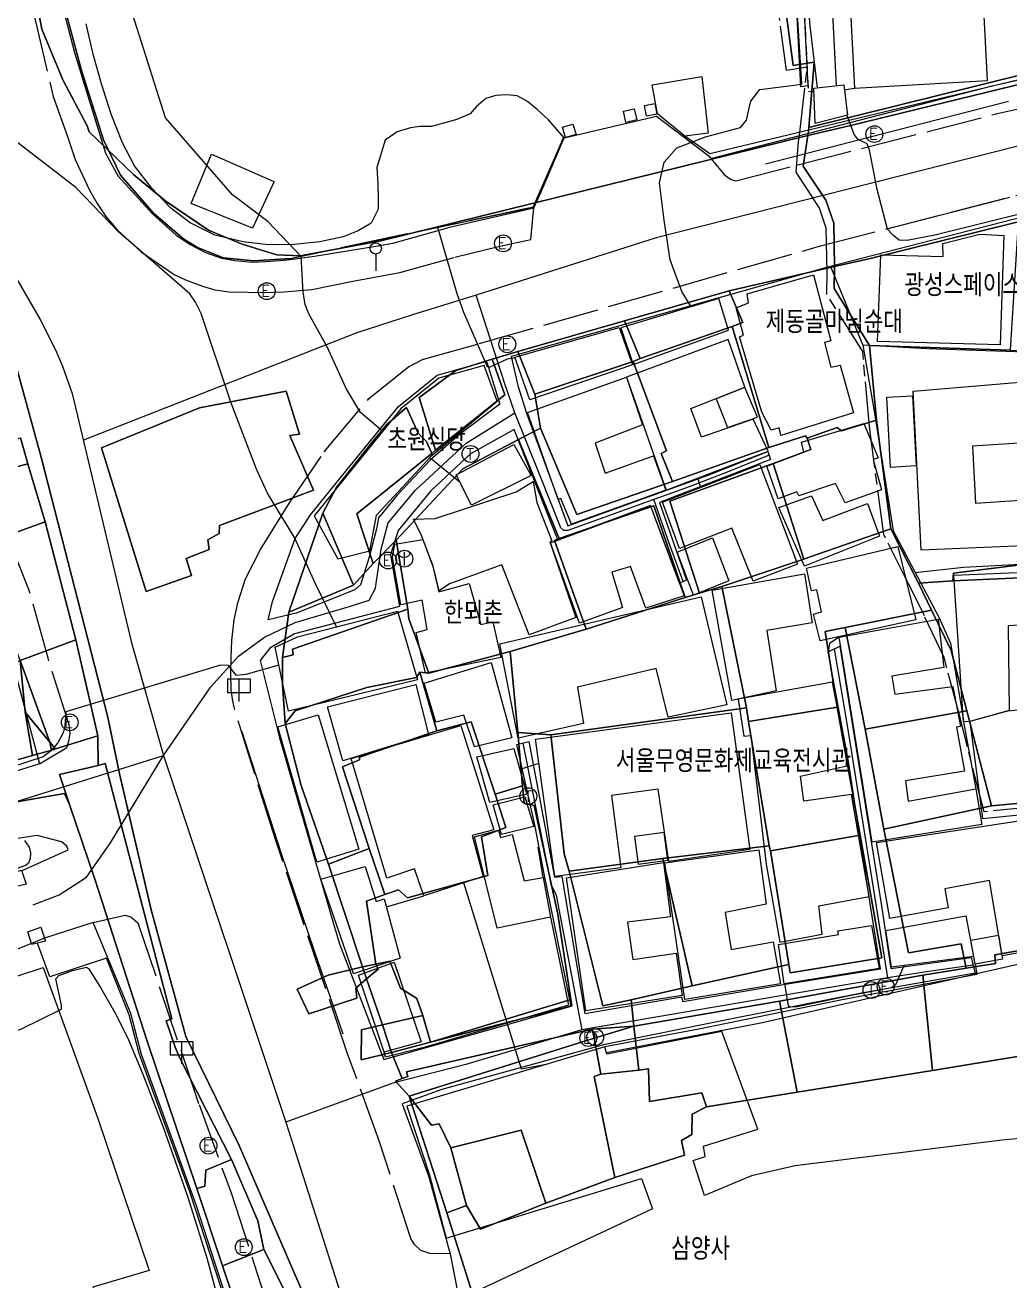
# Model space of a CAD drawing. Header units: feet. Extents: x 197796 to 199821, y 552499 to 555392.
# Drawn here: x 198685.5 to 198773.3, y 553202.7 to 553314.7 of the extents above; entities that cross this region are included whole.
import ezdxf

# ---------------------------------------------------------------- set-up
doc = ezdxf.new("R2010")
doc.units = ezdxf.units.FT
doc.header["$MEASUREMENT"] = 0
for name, pattern in [('ANYANG1', [11.5, 6, -1, 1, -1.5, 1, -1]), ('ANYANG11', [1.5, 1, -0.5]), ('ANYANG2', [6, 5, -1]), ('JEON', [12, 4, -0.5, 1, -0.5, 4, -0.5, 1, -0.5])]:
    doc.linetypes.add(name, pattern=pattern)
for name, color, linetype in [('AA200', 7, 'CONTINUOUS'), ('AAA001', 7, 'CONTINUOUS'), ('AAA008', 7, 'CONTINUOUS'), ('AAB402', 7, 'CONTINUOUS'), ('AAB420', 7, 'CONTINUOUS'), ('AAC001', 7, 'CONTINUOUS'), ('AAC006', 7, 'ANYANG1'), ('AD002', 7, 'CONTINUOUS'), ('AD0022', 1, 'CONTINUOUS'), ('ADA085', 1, 'CONTINUOUS'), ('AE001', 1, 'ANYANG2'), ('AE002', 1, 'ANYANG11'), ('AE150', 7, 'CONTINUOUS'), ('AE222', 7, 'CONTINUOUS'), ('AEC002', 7, 'CONTINUOUS'), ('AEC003', 7, 'CONTINUOUS'), ('AZ0202', 7, 'CONTINUOUS'), ('AZ0203', 7, 'CONTINUOUS'), ('AZ080', 1, 'CONTINUOUS'), ('AZ0801', 7, 'CONTINUOUS'), ('CAA001', 7, 'CONTINUOUS'), ('CAA002', 30, 'CONTINUOUS'), ('DD001', 3, 'CONTINUOUS'), ('EA0018', 7, 'JEON'), ('wipco_지적', 20, 'CONTINUOUS'), ('ZC002', 7, 'CONTINUOUS')]:
    doc.layers.add(name, color=color, linetype=linetype)
doc.styles.add('GHS', font='ROMANS', dxfattribs={"bigfont": 'NGSW.shx'})
doc.styles.add('NGSW', font='ROMANS.shx', dxfattribs={"bigfont": 'NGSW.shx'})

# ---------------------------------------------------------------- blocks, each defined once
blk = doc.blocks.new('AZ0202')
at = {"layer": 'AZ0202'}
blk.add_circle((0, 0), 0.75, dxfattribs=at)
at = {"layer": 'AZ0202', "style": 'GHS'}
blk.add_text('E', height=1, dxfattribs=at).set_placement((-0.5, -0.48))
blk = doc.blocks.new('AAB402')
at = {"layer": 'AAB420'}
for points in [[(-0.57, 0.43), (-0.51, 0.34), (-0.42, 0.25), (-0.31, 0.18), (-0.19, 0.13), (-0.06, 0.11), (0.07, 0.12), (0.19, 0.15), (0.31, 0.21), (0.41, 0.29), (0.49, 0.39), (0.53, 0.48)], [(-0.01, 0.62), (-0.02, -0.6)]]:
    blk.add_lwpolyline(points, dxfattribs=at)
blk.add_circle((0, 0), 0.75, dxfattribs=at)
blk = doc.blocks.new('AZ0203')
at = {"layer": 'AZ0203'}
blk.add_circle((0, 0), 0.75, dxfattribs=at)
at = {"layer": 'AZ0203', "style": 'GHS'}
blk.add_text('T', height=1, dxfattribs=at).set_placement((-0.36, -0.52))
blk = doc.blocks.new('AEC002')
at = {"layer": 'AEC002'}
for points in [[(-1, 2), (1, 2)], [(-1, 2), (-1, 0.8)], [(0, 2), (0, 0)], [(1, 2), (1, 0.8)], [(-1, 0.8), (1, 0.8)]]:
    blk.add_lwpolyline(points, dxfattribs=at)
blk = doc.blocks.new('AEC003')
at = {"layer": 'AEC003'}
blk.add_lwpolyline([(0, 1.5), (0, 0)], dxfattribs=at)
blk.add_circle((0, 2), 0.5, dxfattribs=at)

msp = doc.modelspace()

# ---------------------------------------------------------------- linework, layer by layer
at = {"layer": 'AA200', "color": 255}
for points in [[(198739.03, 553306.05), (198738.83, 553307.04), (198739.78, 553307.26), (198740.01, 553306.27)], [(198740.89, 553306.61), (198740.72, 553307.56), (198741.64, 553307.74), (198741.81, 553306.78)], [(198733.65, 553304.71), (198733.38, 553305.63), (198734.32, 553305.89), (198734.61, 553304.97)], [(198684.37, 553237.8), (198683.95, 553238.99), (198685.14, 553239.34), (198685.54, 553238.11)], [(198686.05, 553232.71), (198685.69, 553233.86), (198686.86, 553234.26), (198687.28, 553233.02)]]:
    msp.add_lwpolyline(points, close=True, dxfattribs=at)
at = {"layer": 'AAA001', "color": 255}
for points in [[(198742.63, 553273.25), (198751.74, 553276.73), (198750.39, 553279.59), (198745.79, 553277.99), (198744.84, 553280.53), (198749.66, 553282.43), (198748.18, 553286.68), (198739.1, 553283.32)], [(198765.38, 553267.89), (198764.68, 553282.07), (198777.72, 553283.18), (198779.29, 553283.51), (198779.12, 553281.73), (198779.33, 553279.04), (198779.72, 553277.52), (198778.24, 553277.7), (198769.95, 553277.17), (198770.22, 553272.09), (198774.69, 553272.39), (198774.51, 553276.79), (198778.82, 553276.95), (198779.42, 553268.48)], [(198734.19, 553270.21), (198733.25, 553272.5), (198733.02, 553272.43), (198730.28, 553280.17), (198739.09, 553283.32), (198740.53, 553279.08), (198736.32, 553277.44), (198737.19, 553274.77), (198741.5, 553276.3), (198742.61, 553273.24)], [(198747.09, 553281.4), (198748.12, 553278.85), (198750.79, 553279.76), (198749.66, 553282.42)], [(198762.65, 553275.28), (198762.32, 553281.53), (198764.6, 553281.67), (198764.94, 553275.42)], [(198751.63, 553275.39), (198754.92, 553276.63), (198754.71, 553277.52), (198760.26, 553279.21), (198761.54, 553276.12), (198761.1, 553275.98), (198761.86, 553273.28), (198758.6, 553272.12), (198757.74, 553273.85), (198754.46, 553272.75), (198754.3, 553273.09), (198752.62, 553272.49)], [(198723.92, 553274.62), (198729.06, 553277.32), (198730.6, 553274.57), (198725.27, 553271.91)], [(198750.4, 553265.13), (198748.49, 553269.86), (198743.84, 553268.05), (198742.32, 553272.17), (198750.98, 553275.54), (198754.36, 553266.64)], [(198730.42, 553260.34), (198727.97, 553266.58), (198723.31, 553264.89), (198722.38, 553264.26), (198721.87, 553266.47), (198720.82, 553269.2), (198720.09, 553270.65), (198722.02, 553270.71), (198729.25, 553273.09), (198730.78, 553274.01), (198731.11, 553272.15), (198732.44, 553268.73), (198732.25, 553268.65), (198734.57, 553261.9)], [(198752.69, 553271.7), (198755.6, 553272.74), (198756.61, 553270.54), (198760.6, 553272.05), (198761.66, 553269.15), (198754.99, 553266.48)], [(198740.82, 553262.71), (198739.46, 553266.45), (198737.78, 553265.94), (198738.74, 553262.79), (198734.91, 553261.38), (198732.33, 553268.56), (198741.23, 553271.86), (198744.23, 553263.83)], [(198745.07, 553263.87), (198743.61, 553267.73), (198746.77, 553269.01), (198748.23, 553265.15)], [(198755.17, 553266.28), (198763.29, 553268.22), (198764.91, 553261.69), (198756.38, 553259.82), (198755.79, 553262.2), (198756.49, 553262.4), (198756.09, 553264.35), (198755.61, 553264.26)], [(198748.49, 553254.48), (198746.74, 553264.34), (198754.99, 553265.8), (198755.65, 553261.43), (198751.62, 553260.73), (198752.45, 553255.35)], [(198769.73, 553252.62), (198769.16, 553252.6), (198768.31, 553265.66), (198778.89, 553266.12), (198779.19, 553261.54), (198773.14, 553261.14), (198773.23, 553253.6)], [(198742.83, 553253.01), (198741.74, 553257.35), (198734.73, 553255.69), (198735.27, 553252.43), (198729.44, 553251.14), (198727.8, 553259.55), (198745.77, 553263.72), (198748.06, 553254.11)], [(198761.01, 553241.85), (198758.06, 553260.13), (198766.89, 553261.73), (198767.42, 553257.42), (198762.78, 553256.65), (198763.05, 553255.06), (198768.2, 553255.74), (198768.88, 553252.17), (198768.54, 553252.11), (198769.25, 553248.18), (198763.99, 553247.33), (198764.22, 553245.5), (198770.25, 553246.61), (198770.79, 553243.42)], [(198725.54, 553250.36), (198724.6, 553253.18), (198722.1, 553252.56), (198721.04, 553256.02), (198727.04, 553257.87), (198728.87, 553251.15)], [(198720.32, 553255.91), (198721.44, 553251.47), (198713.8, 553249.12), (198712.44, 553253.92)], [(198756.55, 553233.64), (198756.25, 553236.17), (198760.74, 553237), (198759.16, 553246.11), (198754.91, 553245.52), (198754.61, 553247.75), (198758.9, 553248.68), (198757.47, 553256.12), (198749.06, 553254.6), (198749.57, 553251.32), (198750.19, 553251.36), (198751.55, 553239.89), (198752.79, 553232.94)], [(198725.75, 553249.47), (198729.05, 553250.22), (198730.22, 553246.13), (198726.92, 553245.38)], [(198727.95, 553242.53), (198727.22, 553245.18), (198730.04, 553245.89), (198730.84, 553243.25)], [(198762.6, 553235.05), (198761.39, 553241.82), (198778.19, 553244.37), (198778.32, 553237.95), (198778.77, 553237.94), (198778.88, 553234.24), (198779.16, 553234.24), (198779.18, 553232.91), (198772.61, 553231.72), (198771.48, 553238.43), (198767.5, 553237.68), (198767.78, 553235.98)], [(198727.55, 553234.19), (198725.55, 553242.34), (198727.69, 553242.91), (198727.85, 553242.27), (198728.89, 553242.54), (198729.98, 553238.41), (198731.68, 553238.7), (198732.33, 553235.15)], [(198742.53, 553240.02), (198750.9, 553241.18), (198751.55, 553236.31), (198747.91, 553235.57), (198748.44, 553232.28), (198752.19, 553232.95), (198752.85, 553229.23), (198744.3, 553227.81)], [(198735.46, 553226.81), (198733.76, 553238.67), (198742.39, 553240.05), (198743.03, 553235.2), (198739.19, 553234.72), (198739.68, 553231.39), (198743.54, 553231.95), (198744.06, 553228.18)], [(198711.84, 553238.56), (198715.8, 553239.68), (198716.76, 553236.55), (198717.49, 553236.79), (198718.9, 553231.51), (198714.74, 553230.1)], [(198753.16, 553229.22), (198752.66, 553232.71), (198758, 553233.62), (198757.95, 553233.94), (198760.94, 553234.43), (198761.64, 553230.58)], [(198762.74, 553230.69), (198762.22, 553233.96), (198769.37, 553235.29), (198770.04, 553231.64)], [(198770.2, 553230.96), (198769.82, 553233.11), (198772.27, 553233.57), (198772.65, 553231.42)], [(198717.49, 553223.12), (198715.21, 553230), (198718.39, 553231.14), (198720.78, 553224.05)]]:
    msp.add_lwpolyline(points, close=True, dxfattribs=at)
at = {"layer": 'AAA008', "color": 255}
for points in [[(198768.6, 553361.96), (198756.73, 553361.22), (198759.45, 553309.11), (198771.3, 553309.8)], [(198741.4, 553309.41), (198745.81, 553310.16), (198746.4, 553305.08), (198744.29, 553304.83), (198741.88, 553306.83)], [(198755.94, 553305.96), (198755.81, 553309.12), (198758.48, 553309.4), (198758.82, 553306.69)], [(198761.5, 553286.5), (198761.79, 553294.24), (198767.35, 553294.1), (198767.32, 553295.25), (198770.63, 553296.09), (198772.75, 553295.96), (198772.43, 553286.22)], [(198759.34, 553280.15), (198752.88, 553278.13), (198752.71, 553278.8), (198752.01, 553278.59), (198751.16, 553280.21), (198749.19, 553286.94), (198749.53, 553287.07), (198748.87, 553289.51), (198749.98, 553289.95), (198749.85, 553290.75), (198755.77, 553292.46), (198757.33, 553286.58), (198756.75, 553286.43), (198757.32, 553284.22), (198758.17, 553284.39)], [(198739.69, 553284.46), (198748.2, 553287.52), (198747.34, 553290.34), (198738.61, 553287.74)], [(198730.49, 553281.3), (198729.15, 553285.11), (198738.46, 553287.76), (198739.63, 553284.44)], [(198713.35, 553267.11), (198716.2, 553267.83), (198716.79, 553271.01), (198721.77, 553276.36), (198727.57, 553281.18), (198726.39, 553284.37), (198722.35, 553283.24), (198718.97, 553280.5), (198714.04, 553274.42), (198711.24, 553270.96)], [(198721.18, 553256.94), (198720.34, 553260.54), (198721.33, 553260.81), (198720.86, 553263.44), (198718.96, 553263.01), (198718.22, 553267.27), (198718.43, 553268.43), (198720.94, 553268.84), (198721.84, 553266.43), (198722.37, 553264.17), (198725.08, 553264.91), (198726.11, 553261.28), (198727.17, 553261.51), (198727.9, 553258.33)], [(198708.95, 553253.54), (198707.77, 553259.26), (198709.74, 553260.17), (198718.66, 553262.45), (198720.46, 553256.33)], [(198770.87, 553243.97), (198775.31, 553244.4), (198775.13, 553249.09), (198778.35, 553249.16), (198779.93, 553249.15), (198779.38, 553251.1), (198778.74, 553257.76), (198775.45, 553257.58), (198775.61, 553253.77), (198773.09, 553253.55), (198769.73, 553252.61)], [(198732.72, 553238.8), (198730.97, 553251.04), (198748.45, 553253.38), (198750.09, 553241.19), (198742.89, 553240.12), (198741.94, 553246.59), (198737.76, 553246.01), (198738.59, 553239.57)], [(198711.47, 553240.08), (198708.01, 553252.15), (198711.59, 553253.22), (198715.22, 553241.22)], [(198717.71, 553238.65), (198714.55, 553249.32), (198717.75, 553250.29), (198724.32, 553252.26), (198727.27, 553242.96), (198725.33, 553242.46), (198726.32, 553238.78), (198721.02, 553237.08), (198720.19, 553239.46)], [(198739.81, 553242.36), (198740.15, 553239.9), (198742.8, 553240.26), (198742.46, 553242.72)]]:
    msp.add_lwpolyline(points, close=True, dxfattribs=at)
msp.add_lwpolyline([(198776.14, 553201.53), (198776.35, 553209.18), (198778.34, 553209.47), (198777.56, 553215.76), (198772.6, 553215.28), (198754.15, 553212.98), (198750.24, 553212.09), (198746.07, 553210.34), (198745.04, 553213.47), (198746.11, 553213.81), (198745.98, 553214.75), (198750.81, 553216.25), (198747.59, 553224.95), (198737.35, 553222.94), (198737.18, 553223.59), (198719.52, 553218.29), (198721.52, 553212.16), (198723.02, 553206.53), (198740.44, 553211.86), (198741.43, 553209.16), (198724.19, 553201.08)], dxfattribs=at)
at = {"layer": 'AAC001', "color": 255}
for points in [[(198763.66, 553383.24), (198762.28, 553367.66), (198771.48, 553366.8), (198771.34, 553363.92), (198773.1, 553355.83), (198775.8, 553352.97), (198776.47, 553335.06), (198775.41, 553335.06), (198773.99, 553309.81), (198746.52, 553303.26), (198744.29, 553304.83)], [(198757.29, 553293.2), (198760.19, 553286.19), (198761.26, 553279.93), (198762.88, 553269.61), (198766.95, 553261.93), (198767.99, 553259.59), (198769.15, 553252.73)], [(198786.01, 553285.06), (198780.66, 553285.35), (198772.94, 553285.62), (198765.9, 553285.85), (198760.19, 553286.19)], [(198764.84, 553265.92), (198769.15, 553266.38), (198778.83, 553266.89), (198778.89, 553266.12)], [(198758.06, 553260.13), (198757.22, 553259.57), (198757.1, 553258.84)], [(198769.17, 553252.6), (198770.25, 553246.61)], [(198731.2, 553241.4), (198731.64, 553238.7)], [(198717.68, 553236.08), (198721.02, 553237.08)], [(198732.33, 553235.15), (198733.93, 553227.31), (198721.01, 553223.55), (198717.59, 553222.68), (198717.49, 553223.12)], [(198770.2, 553230.96), (198770.35, 553230.04), (198758.2, 553227.77), (198745.56, 553225.17), (198737.18, 553223.59)]]:
    msp.add_lwpolyline(points, dxfattribs=at)
at = {"layer": 'AAC006', "color": 255}
msp.add_lwpolyline([(198733.5, 553304.73), (198730.78, 553298.49), (198709.14, 553293.9), (198705.85, 553293.69), (198703.14, 553293.96), (198700.83, 553294.9), (198699.62, 553295.64), (198696.92, 553297.97), (198693.97, 553301.36), (198692.45, 553304.51), (198690.48, 553310.69), (198688.8, 553317.02), (198687.22, 553327.84), (198686.66, 553334.98), (198686.67, 553344.63), (198686.72, 553357.32), (198687.64, 553374.27), (198686.92, 553374.54)], dxfattribs=at)
msp.add_lwpolyline([(198707.67, 553300.77), (198705.74, 553296.61), (198700.27, 553298.81), (198702.09, 553303.23)], close=True, dxfattribs=at)
at = {"layer": 'AD002', "color": 255}
for points in [[(198677.29, 553383.25), (198677.24, 553381.62), (198676.37, 553354.47), (198676.3, 553343.34), (198676.3, 553325.73), (198676.34, 553312.05), (198678.22, 553300.41), (198684.72, 553292.06), (198686.79, 553288.47), (198688.18, 553285.76), (198688.78, 553284.31), (198689.66, 553281.88), (198694.93, 553259.74), (198697.79, 553249.57), (198708.72, 553216.87), (198718.63, 553185.76)], [(199052.92, 553303.51), (199029.06, 553305.56), (199006.41, 553307.5), (198970.29, 553311.41), (198961.37, 553311.77), (198940.3, 553311.08), (198928.98, 553310.83), (198922.4, 553310.35), (198894.14, 553310.05), (198862.12, 553309.37), (198828.79, 553308.87), (198805.85, 553308.94), (198801.12, 553308.59), (198795.9, 553308.15), (198787.09, 553306.62), (198773.88, 553303.91), (198741.74, 553295.75), (198725.68, 553290.65), (198720.01, 553288.88), (198715.06, 553287.28), (198690.66, 553277.7)], [(198751.82, 553276.38), (198748.07, 553274.85), (198744.69, 553273.55), (198741.55, 553272.41), (198737.17, 553270.83), (198733.87, 553269.64), (198733.52, 553269.64), (198733.23, 553269.88), (198731.33, 553274.68), (198729.15, 553280.16), (198728.26, 553282.72), (198725.68, 553290.65)], [(198697.79, 553249.57), (198702.01, 553255.71), (198704.48, 553258.45), (198706.82, 553260.13), (198709.55, 553261.44), (198714.49, 553262.9), (198716.16, 553263.45), (198716.72, 553264.5), (198717.21, 553267.98), (198717.83, 553270.34), (198720.27, 553273.26), (198724.79, 553277.44), (198729.15, 553280.16)], [(198744.17, 553265.09), (198742.93, 553268.44), (198741.55, 553272.41)], [(198757.62, 553259.09), (198758.78, 553252.25), (198760.15, 553243.72), (198761.45, 553235.54), (198762.38, 553229.74)], [(198729.86, 553250.68), (198732.34, 553238.1), (198732.83, 553237.12), (198735.13, 553225.1)], [(198675.01, 553243.7), (198682.77, 553244.89), (198697.79, 553249.57)], [(198686.18, 553236.26), (198688.51, 553237.15), (198690.93, 553238.72), (198693.07, 553241.79), (198697.79, 553249.57)], [(198770.02, 553230.87), (198766.28, 553230.34), (198762.38, 553229.74), (198753.72, 553228.28), (198735.13, 553225.1), (198724.76, 553222.01), (198718.26, 553220.37), (198708.72, 553216.87)]]:
    msp.add_lwpolyline(points, dxfattribs=at)
at = {"layer": 'AD0022', "color": 255}
for points in [[(198688.57, 553317.21), (198689.85, 553312.28), (198692.64, 553303.3), (198693.77, 553301.25), (198696.81, 553297.91), (198698.92, 553295.98), (198700.17, 553295.16), (198701.56, 553294.44), (198702.98, 553293.93), (198704.16, 553293.74), (198705.74, 553293.58), (198706.89, 553293.66), (198708.2, 553293.74), (198709.1, 553293.82), (198711.27, 553294.11), (198716.93, 553295.04), (198718.27, 553295.29), (198723.05, 553296.62), (198723.31, 553296.7), (198730.84, 553298.43), (198731.5, 553299.86), (198733.55, 553304.68), (198741.79, 553306.62), (198746.46, 553303.04), (198746.63, 553302.84), (198753.64, 553304.65), (198771.73, 553309.31), (198784.28, 553312.16)], [(198774.75, 553297.7), (198756.93, 553293.11), (198728.8, 553285.17), (198729.4, 553282.58), (198730.17, 553280.13), (198733.88, 553270.06), (198746.38, 553274.58), (198751.72, 553276.7), (198751.96, 553275.97), (198742.05, 553272.16), (198744.46, 553265.21), (198743.83, 553264.95), (198741.24, 553271.88), (198732.98, 553268.83), (198729.08, 553278.65), (198725.18, 553276.48), (198721.66, 553273.2), (198718.73, 553269.66), (198718.04, 553267.49), (198718.86, 553262.86), (198709.49, 553260.42), (198707.28, 553259.17), (198706.41, 553258.06), (198708.15, 553251.17), (198712.98, 553234.56), (198713.49, 553232.78), (198717.45, 553222.47), (198729.23, 553225.8), (198734.17, 553227.22), (198731.75, 553239.02), (198730.94, 553243.25), (198729.33, 553250.55), (198730.39, 553250.82), (198732.68, 553238.72), (198733.34, 553238.78), (198735.39, 553226.58), (198744, 553228.05), (198744.13, 553227.65), (198753.64, 553229.25), (198761.76, 553230.54), (198760.57, 553238.09), (198758.91, 553249.04), (198757.1, 553258.84), (198758.14, 553259.33), (198759.84, 553248.55), (198761.86, 553236.17), (198762.69, 553230.59), (198769.84, 553231.57), (198770.19, 553230.16), (198760.05, 553228.38), (198748.49, 553226.09), (198737.04, 553223.77), (198722.64, 553219.78), (198719.08, 553218.52), (198721.43, 553212.1), (198723.37, 553205.12), (198724.38, 553199.93)], [(198675.02, 553282.17), (198676.03, 553280.02), (198681.16, 553267.99), (198682.84, 553263.38), (198686.74, 553248.85), (198683.92, 553247.95), (198683.87, 553247.93), (198675.01, 553246.78)], [(198685.15, 553239.29), (198689.3, 553241.18), (198689.17, 553241.51), (198688.7, 553241.88), (198686.54, 553242.44), (198681.09, 553241.62), (198675.01, 553241.05)], [(198701.01, 553191.06), (198705.45, 553194.9), (198700.71, 553209.49), (198695.84, 553222.92), (198694.9, 553226.58), (198691.54, 553234.69), (198687.19, 553233.29)]]:
    msp.add_lwpolyline(points, dxfattribs=at)
msp.add_lwpolyline([(198710.92, 553271.04), (198713.8, 553274.61), (198718.76, 553280.71), (198722.21, 553283.51), (198726.42, 553284.69), (198726.65, 553284.68), (198727.81, 553280.93), (198724.21, 553278.22), (198721.59, 553275.93), (198718.63, 553272.8), (198716.98, 553270.79), (198716.8, 553269.81), (198716.15, 553267.27), (198715.36, 553264.82), (198714.86, 553264.36), (198709.64, 553262.27), (198707.13, 553261.67), (198707.53, 553263.33), (198709.56, 553268.94)], close=True, dxfattribs=at)
at = {"layer": 'ADA085', "color": 255}
for points in [[(198733.55, 553304.68), (198732.14, 553306.27), (198731.14, 553307.19), (198730.27, 553307.91), (198729.34, 553308.41), (198728.43, 553308.52), (198727.45, 553308.44), (198726.56, 553308.17), (198725.73, 553307.46), (198725.16, 553306.81), (198723.97, 553306.3), (198721.71, 553305.7), (198720.68, 553305.68), (198719.83, 553305.57), (198718.65, 553305.21), (198717.56, 553304.46), (198716.83, 553302.04), (198716.92, 553300.58), (198716.96, 553299.28), (198716.95, 553298.3), (198716.33, 553297.07), (198715.16, 553296.39), (198713.83, 553295.85), (198711.76, 553295.39), (198709.47, 553295.16), (198707.13, 553295.13), (198704.9, 553295.39), (198702.38, 553296), (198700.19, 553297.09), (198698.45, 553298.41), (198696.72, 553300.21), (198695.21, 553302.19), (198694.13, 553304.23), (198693.14, 553306.78), (198692.26, 553309.49), (198691.56, 553312.02), (198690.9, 553314.84)], [(198687.19, 553233.29), (198682.18, 553231.28), (198682.01, 553230.96), (198682.04, 553230.53), (198682.44, 553229.15), (198687.08, 553230.68), (198691.91, 553217.29), (198696.53, 553203.66), (198691.51, 553202.15), (198692.85, 553198.94), (198695.94, 553189.54), (198701.13, 553191.43)]]:
    msp.add_lwpolyline(points, dxfattribs=at)
at = {"layer": 'AE001', "color": 255}
for points in [[(198746.63, 553302.84), (198747.8, 553301.4), (198748.2, 553301.1), (198748.45, 553300.96), (198748.86, 553300.83), (198754.26, 553302.23), (198772.32, 553306.88), (198785.49, 553309.84), (198792.92, 553311.21), (198805.57, 553312.26), (198820.61, 553312.48), (198825.68, 553312.56), (198826.44, 553312.96), (198826.71, 553313.14), (198826.87, 553313.26), (198827.12, 553313.57), (198827.26, 553313.81), (198827.05, 553329.73), (198826.53, 553352.46), (198826.22, 553371.37), (198826.63, 553383.23)], [(198686.29, 553315.48), (198687.95, 553308.35), (198689.25, 553304.8), (198689.93, 553302.74), (198691.2, 553300), (198691.87, 553298.83), (198692.66, 553297.67), (198693.68, 553296.47), (198695.8, 553294.52), (198698.74, 553292.5), (198699.75, 553292.01), (198701.27, 553291.46), (198702.39, 553291.13), (198703.62, 553290.95), (198705.32, 553290.9), (198706.63, 553290.89), (198708.56, 553290.95), (198711.03, 553291.14), (198714.68, 553291.89), (198718.88, 553292.65), (198723.78, 553294.02), (198727.81, 553295), (198730.58, 553295.62), (198730.84, 553298.43)], [(198723.37, 553205.12), (198721.57, 553205.16), (198720.77, 553205.43), (198720.18, 553205.98), (198719.87, 553206.5), (198717.08, 553215.11), (198714.19, 553223.07), (198707.75, 553242.19), (198704.13, 553253.76), (198703.98, 553254.45), (198703.85, 553255.44), (198703.8, 553256.95), (198703.83, 553258.36), (198703.9, 553259.84), (198704.1, 553261.67), (198704.43, 553263.2), (198705.13, 553265.33), (198706.44, 553267.97), (198709.05, 553272.11), (198712.14, 553276.66), (198716.13, 553281.42), (198719.66, 553284.26), (198720.96, 553284.92), (198720.99, 553284.94), (198725.96, 553286.32), (198756.41, 553295.04), (198774.31, 553299.65)], [(198686.74, 553248.85), (198689.19, 553250.3), (198689.37, 553250.85), (198689.47, 553251.53), (198689.38, 553252.31), (198687.5, 553258.26), (198685.8, 553264.38), (198681.63, 553274.76), (198678.51, 553281.58), (198677.56, 553283.23), (198676.67, 553284.51), (198675.02, 553286.58)], [(198691.54, 553234.69), (198694.39, 553235.34), (198694.9, 553235.2), (198695.51, 553234.66), (198700.97, 553218.45), (198703.83, 553210.56), (198710.07, 553191.35), (198710.02, 553190.99), (198709.76, 553190.13), (198709.37, 553189.49), (198708.97, 553189.07), (198703.3, 553186.87)]]:
    msp.add_lwpolyline(points, dxfattribs=at)
at = {"layer": 'AE002', "color": 255}
msp.add_lwpolyline([(198755.16, 553361.16), (198752.66, 553361.03), (198755.32, 553308.82), (198755.82, 553308.84)], dxfattribs=at)
at = {"layer": 'AE150', "color": 255}
msp.add_lwpolyline([(198751.99, 553359.43), (198752.74, 553359.41), (198755.29, 553309.32), (198754.66, 553309.23)], close=True, dxfattribs=at)
at = {"layer": 'AE222', "color": 255}
for points in [[(198773.18, 553307.93), (198751.5, 553302.34)], [(198765.22, 553297.31), (198773.28, 553299.38)], [(198713.82, 553224.72), (198711.31, 553232.05), (198708.29, 553240.89), (198704.8, 553251.76)]]:
    msp.add_lwpolyline(points, dxfattribs=at)
at = {"layer": 'AZ080', "color": 255}
msp.add_lwpolyline([(198686.71, 553343.02), (198686.66, 553334.98), (198687.22, 553327.84), (198688.8, 553317.02), (198690.48, 553310.69), (198692.45, 553304.51), (198693.97, 553301.36), (198696.92, 553297.97), (198699.62, 553295.64), (198700.83, 553294.9), (198703.14, 553293.96), (198705.85, 553293.69), (198709.14, 553293.9), (198730.78, 553298.49), (198733.5, 553304.73)], dxfattribs=at)
at = {"layer": 'AZ0801', "color": 255}
msp.add_lwpolyline([(198701.18, 553190.05), (198700.91, 553191.16), (198705.3, 553194.91), (198700.15, 553210.66), (198695.62, 553222.99), (198694.73, 553226.46), (198692.73, 553231.5), (198687.67, 553229.85), (198686.56, 553232.84)], dxfattribs=at)
at = {"layer": 'CAA001', "color": 255}
for points, elevation in [([(198756.14, 553309.15), (198755.45, 553314.94), (198754.43, 553332.04), (198753.69, 553347.53), (198753.48, 553355.05), (198753.07, 553362.91), (198752.99, 553363.73), (198752.71, 553364.28), (198752.06, 553364.42), (198741.29, 553365.13), (198724.71, 553365.7), (198710.05, 553366.67), (198698.38, 553367.3), (198691.59, 553367.95), (198689.72, 553368.22), (198688.13, 553368.57), (198687.79, 553368.72), (198687.57, 553369.02), (198687.45, 553369.55), (198687.17, 553375.95), (198687.53, 553383.25)], 40), ([(198758.74, 553306.67), (198759.41, 553304.93), (198759.67, 553304.58), (198760.53, 553304.16), (198760.76, 553303.61), (198761.4, 553300.23), (198762.36, 553296.56), (198762.85, 553296.01), (198763.42, 553295.59), (198764.13, 553295.55), (198766.6, 553296.02), (198774.74, 553298.05)], 40), ([(198708.1, 553257.64), (198705.14, 553256.81), (198704.31, 553256.71), (198703.59, 553257.6), (198702.88, 553257.63), (198689.09, 553253.49), (198689, 553252.2), (198688.84, 553251.61), (198688.39, 553250.7), (198687.73, 553249.96), (198687.06, 553249.45), (198682.67, 553248.03)], 35), ([(198685.39, 553242.01), (198685.81, 553241.4), (198685.93, 553240.9), (198685.9, 553240.39), (198685.75, 553239.99), (198685.56, 553239.81), (198677.71, 553236.89)], 35), ([(198732.09, 553222.06), (198729.72, 553221.61), (198724.58, 553238.22)], 35), ([(198785.96, 553220.41), (198782.06, 553220.35), (198780.51, 553220.53), (198779.38, 553221.37), (198776.98, 553231.63), (198751.09, 553225.71), (198737.32, 553223.07)], 35), ([(198675.01, 553225.17), (198675.6, 553225.28), (198676.69, 553223.45), (198677.71, 553223.41), (198678.96, 553223.52), (198680.44, 553223.81), (198685.08, 553225.16), (198688.7, 553226.96), (198688.71, 553227.3), (198688.2, 553229.67), (198688.47, 553229.95), (198689.68, 553230.42), (198690.94, 553230.69), (198691.12, 553230.58), (198692.17, 553228.9), (198693.58, 553226.46), (198694.67, 553224.22), (198695.96, 553221.16), (198697.77, 553216.42), (198699.94, 553210.29), (198701.67, 553204.78), (198702.85, 553200.34)], 35)]:
    msp.add_lwpolyline(points, dxfattribs=dict(at, elevation=elevation))
at = {"layer": 'CAA002', "color": 255}
for points, elevation in [([(198744.86, 553289.6), (198744.04, 553290.96), (198743, 553293.8), (198742.47, 553297.32), (198742.05, 553300.66), (198742.45, 553302.52), (198743.59, 553303.78), (198746.15, 553304.76), (198749.27, 553305.61), (198749.8, 553306.26), (198750.05, 553307.32), (198750.2, 553307.95), (198750.98, 553309), (198754.73, 553309.47), (198751.45, 553362.79)], 39), ([(198717.35, 553278.51), (198715.38, 553280.19), (198714.09, 553282.32), (198712.41, 553286.04), (198710.77, 553288.99), (198710.44, 553289.82), (198710.26, 553290.91), (198710.08, 553294.1), (198707.1, 553297.2), (198703.96, 553299.59), (198697.99, 553306.46), (198694.85, 553316.31), (198693.21, 553324.37), (198692.91, 553338.56), (198691.86, 553351.99), (198691.26, 553355.88), (198690.37, 553357.52), (198686.75, 553357.89), (198683.69, 553357.99)], 37), ([(198713.24, 553261.07), (198711.35, 553264.89), (198709.48, 553269.03), (198707.08, 553272.97), (198706.09, 553275.13), (198703.8, 553281.09), (198701.17, 553289.01), (198700.67, 553290.03), (198700.14, 553290.76), (198693.78, 553296.28), (198689.98, 553300.24), (198684.28, 553304.64), (198679.06, 553308.21), (198677.85, 553308.93), (198675.89, 553309.63), (198675.02, 553309.88)], 36), ([(198729.17, 553285.04), (198728.45, 553284.93), (198726.86, 553284.2), (198726.71, 553284.25), (198724.58, 553289.11), (198724, 553290.76), (198722.28, 553296.69)], 38), ([(198724.27, 553273.92), (198721.56, 553276.14)], 37), ([(198745.72, 553273.49), (198745.47, 553274.33)], 38), ([(198731.28, 553248.87), (198729.59, 553248.33)], 36), ([(198763.85, 553230.83), (198763.09, 553229.14), (198762.73, 553228.86), (198759, 553228.14), (198754.17, 553227.13), (198753.71, 553227.16), (198753.6, 553227.18), (198753.54, 553227.27), (198753.22, 553229.23)], 36)]:
    msp.add_lwpolyline(points, dxfattribs=dict(at, elevation=elevation))
at = {"layer": 'DD001', "color": 255}
for points in [[(198755.16, 553361.16), (198757.79, 553309.33)], [(198758.53, 553308.97), (198759.45, 553309.11)]]:
    msp.add_lwpolyline(points, dxfattribs=at)
at = {"layer": 'EA0018', "color": 255}
msp.add_lwpolyline([(198775.79, 553245.03), (198770.99, 553244.55), (198768.82, 553253.05), (198767.44, 553258.31), (198765.67, 553262.03), (198764.45, 553264.5), (198764.23, 553264.94), (198762.04, 553269.28), (198760.77, 553278.94), (198760.17, 553285.62), (198756.96, 553290.72), (198757, 553292.65), (198756.91, 553296.63), (198756.32, 553298.4), (198755.64, 553299.47), (198754.22, 553301.61), (198754.45, 553304.36), (198754.5, 553304.67), (198754.56, 553305.14), (198755.23, 553310.99), (198753.36, 553310.67), (198751.9, 553321.65)], dxfattribs=at)
at = {"layer": 'wipco_지적', "color": 20}
for points in [[(198773.77, 553374.66), (198772.02, 553362.08), (198771.31, 553362.2), (198770.78, 553359.05), (198768.37, 553355.79), (198766.59, 553335.82), (198765.67, 553335.83), (198764.43, 553324.61), (198766, 553324.52), (198766.43, 553333.04), (198776.23, 553332.49), (198774.89, 553310.45), (198755.36, 553305.61), (198755.83, 553311.43), (198753.98, 553311.13), (198752.52, 553322.11), (198752.66, 553325.39), (198753.91, 553335.3), (198759.98, 553357.37), (198760.42, 553360.13), (198761.55, 553364.74), (198762.12, 553366.56), (198764.83, 553376.1), (198773.77, 553374.66)], [(198774.89, 553310.45), (198774.82, 553309.6), (198758.95, 553305.76), (198755.27, 553304.87), (198755.33, 553305.23), (198755.36, 553305.61), (198774.89, 553310.45)], [(198774.82, 553309.6), (198774.05, 553297.19), (198760.71, 553293.88), (198757.64, 553293.19), (198757.58, 553297.06), (198756.88, 553299.13), (198754.87, 553302.14), (198755.27, 553304.87), (198758.95, 553305.76), (198774.82, 553309.6)], [(198774.05, 553297.19), (198773.32, 553285.74), (198760.78, 553286.15), (198757.63, 553291.24), (198757.64, 553293.19), (198760.71, 553293.88), (198774.05, 553297.19)], [(198748.25, 553291.04), (198757.64, 553293.19), (198757.63, 553291.24), (198760.78, 553286.15), (198761.4, 553279.48), (198758.28, 553278.54), (198757.88, 553278.84), (198755.22, 553277.89), (198755.08, 553278.11), (198751.79, 553277.04), (198748.53, 553287.86), (198749.48, 553288.2), (198748.25, 553291.04)], [(198738.93, 553288.34), (198748.25, 553291.04), (198749.48, 553288.2), (198748.53, 553287.86), (198740.31, 553284.98), (198738.93, 553288.34)], [(198729.4, 553285.63), (198738.93, 553288.34), (198740.31, 553284.98), (198739.69, 553284.74), (198730.92, 553281.81), (198729.4, 553285.63)], [(198748.53, 553287.86), (198751.79, 553277.04), (198743.21, 553274.01), (198742.18, 553276.53), (198742.68, 553276.75), (198739.69, 553284.74), (198740.31, 553284.98), (198748.53, 553287.86)], [(198760.78, 553286.15), (198773.32, 553285.74), (198786.33, 553285.03), (198786.11, 553281.61), (198784.05, 553278.84), (198783.48, 553273.28), (198782.76, 553269.77), (198781.74, 553269.47), (198781.57, 553265.75), (198778.91, 553265.63), (198778.82, 553267.15), (198768.26, 553265.85), (198768.22, 553265.15), (198765.15, 553264.95), (198762.67, 553269.79), (198761.4, 553279.48), (198760.78, 553286.15)], [(198727.11, 553284.93), (198729.4, 553285.63), (198730.92, 553281.81), (198731.42, 553278.79), (198729.47, 553277.76), (198724.51, 553275.16), (198718.55, 553268.79), (198716.51, 553266.72), (198715.05, 553271.15), (198721.73, 553276.52), (198722.07, 553276.81), (198728.25, 553281.75), (198727.11, 553284.93)], [(198722.07, 553276.81), (198720.61, 553281.51), (198723.89, 553283.93), (198727.11, 553284.93), (198728.25, 553281.75), (198722.07, 553276.81)], [(198730.92, 553281.81), (198739.69, 553284.74), (198742.68, 553276.75), (198742.18, 553276.53), (198743.21, 553274.01), (198734.67, 553271.09), (198731.42, 553278.79), (198730.92, 553281.81)], [(198708.74, 553282.07), (198701, 553280.59), (198692.26, 553277.02), (198696.25, 553264.2), (198700.31, 553265.63), (198699.81, 553267.16), (198701.88, 553267.95), (198701.75, 553268.82), (198702.77, 553269.39), (198702.79, 553270.09), (198711.17, 553273.25), (198709.07, 553278.14), (198709.93, 553278.24), (198708.74, 553282.07)], [(198696.25, 553264.2), (198692.26, 553277.02), (198701, 553280.59), (198708.74, 553282.07), (198709.93, 553278.24), (198709.07, 553278.14), (198711.17, 553273.25), (198702.79, 553270.09), (198702.77, 553269.39), (198701.75, 553268.82), (198701.88, 553267.95), (198699.81, 553267.16), (198700.31, 553265.63), (198696.25, 553264.2)], [(198712.02, 553271.21), (198713.21, 553273.45), (198716.32, 553277.41), (198717.73, 553279.1), (198719.47, 553280.61), (198720.51, 553278.34), (198721.26, 553277.58), (198721.73, 553276.52), (198715.05, 553271.15), (198716.51, 553266.72), (198714.74, 553264.79), (198712.02, 553271.21)], [(198755.22, 553277.89), (198757.88, 553278.84), (198758.28, 553278.54), (198761.4, 553279.48), (198762.67, 553269.79), (198755.47, 553267.3), (198754.92, 553267.1), (198752.19, 553275.63), (198755.53, 553276.88), (198755.22, 553277.89)], [(198674.22, 553278.93), (198675.5, 553274.97), (198678.12, 553275.72), (198685.04, 553277.92), (198685.7, 553275.6), (198679.04, 553273.8), (198676.99, 553273.18), (198676.66, 553271.1), (198675.21, 553269.78), (198673.1, 553278.65), (198674.22, 553278.93)], [(198731.42, 553278.79), (198734.67, 553271.09), (198743.21, 553274.01), (198751.79, 553277.04), (198755.08, 553278.11), (198755.22, 553277.89), (198755.53, 553276.88), (198752.19, 553275.63), (198742.98, 553272.26), (198745.6, 553264.05), (198744.34, 553263.68), (198741.53, 553271.86), (198733.1, 553268.93), (198729.47, 553277.76), (198731.42, 553278.79)], [(198729.47, 553277.76), (198733.1, 553268.93), (198732.68, 553268.75), (198735.49, 553260.86), (198728.71, 553258.86), (198721.48, 553256.92), (198719.69, 553261.78), (198719.6, 553262.64), (198718.55, 553268.79), (198724.51, 553275.16), (198729.47, 553277.76)], [(198679.04, 553273.8), (198685.7, 553275.6), (198687.25, 553270.41), (198681.3, 553268.29), (198679.86, 553272.35), (198679.04, 553273.8)], [(198754.92, 553267.1), (198747.6, 553264.67), (198745.6, 553264.05), (198742.98, 553272.26), (198752.19, 553275.63), (198754.92, 553267.1)], [(198712.02, 553271.21), (198714.74, 553264.79), (198708.98, 553262.36), (198712.02, 553271.21)], [(198744.34, 553263.68), (198735.49, 553260.86), (198732.68, 553268.75), (198733.1, 553268.93), (198741.53, 553271.86), (198744.34, 553263.68)], [(198687.25, 553270.41), (198689.98, 553259.91), (198685.03, 553258.05), (198681.3, 553268.29), (198687.25, 553270.41)], [(198762.67, 553269.79), (198765.15, 553264.95), (198766.3, 553262.54), (198758.6, 553260.99), (198756.83, 553260.63), (198757.89, 553253.89), (198749.98, 553252.61), (198749.79, 553253.84), (198747.6, 553264.67), (198754.92, 553267.1), (198755.47, 553267.3), (198762.67, 553269.79)], [(198718.55, 553268.79), (198719.6, 553262.64), (198709.32, 553259.07), (198709.36, 553258.56), (198708.41, 553258.33), (198708.98, 553262.36), (198714.74, 553264.79), (198716.51, 553266.72), (198718.55, 553268.79)], [(198778.91, 553265.63), (198768.22, 553265.15), (198768.26, 553265.85), (198778.82, 553267.15), (198778.91, 553265.63)], [(198781.57, 553265.75), (198780.7, 553250.14), (198780.49, 553245.6), (198776.46, 553245.54), (198771.66, 553245.09), (198769.46, 553253.57), (198768.05, 553258.95), (198766.3, 553262.54), (198765.15, 553264.95), (198768.22, 553265.15), (198778.91, 553265.63), (198781.57, 553265.75)], [(198745.6, 553264.05), (198747.6, 553264.67), (198749.79, 553253.84), (198732.34, 553251.43), (198729.42, 553251.62), (198728.71, 553258.86), (198735.49, 553260.86), (198744.34, 553263.68), (198745.6, 553264.05)], [(198708.41, 553258.33), (198709.36, 553258.56), (198709.32, 553259.07), (198719.6, 553262.64), (198719.69, 553261.78), (198721.48, 553256.92), (198720.66, 553257.01), (198720.37, 553256.55), (198715.94, 553255.65), (198709.56, 553253.56), (198708.66, 553252.44), (198708.43, 553255.96), (198708.41, 553258.33)], [(198766.3, 553262.54), (198768.05, 553258.95), (198769.46, 553253.57), (198760.4, 553251.93), (198758.6, 553260.99), (198766.3, 553262.54)], [(198685.03, 553258.05), (198685.46, 553253.44), (198686.12, 553249.58), (198682.61, 553248.6), (198675.23, 553249.8), (198674.74, 553251.51), (198674.25, 553251.55), (198674.09, 553254.05), (198674.66, 553254.11), (198673.89, 553256.92), (198674.44, 553257.07), (198674.26, 553258.46), (198678.98, 553259.48), (198683.56, 553260.37), (198684.44, 553257.84), (198685.03, 553258.05)], [(198758.6, 553260.99), (198760.4, 553251.93), (198762.05, 553243), (198764.24, 553231.99), (198768.96, 553232.77), (198769.4, 553230.62), (198765.54, 553229.98), (198752.74, 553227.67), (198739.75, 553225.43), (198739.53, 553227.78), (198744.96, 553229.04), (198753.59, 553230.93), (198753.69, 553230.21), (198761.87, 553231.53), (198759.95, 553242.49), (198757.89, 553253.89), (198756.83, 553260.63), (198758.6, 553260.99)], [(198685.03, 553258.05), (198689.98, 553259.91), (198691.95, 553251.34), (198688.16, 553250.17), (198687.66, 553250.78), (198685.03, 553258.05)], [(198721.48, 553256.92), (198728.71, 553258.86), (198729.42, 553251.62), (198729.83, 553246.87), (198727.38, 553246.12), (198725.25, 553252.6), (198722.17, 553251.77), (198720.66, 553257.01), (198721.48, 553256.92)], [(198685.46, 553253.44), (198685.03, 553258.05), (198687.66, 553250.78), (198685.46, 553253.44)], [(198720.66, 553257.01), (198722.17, 553251.77), (198715.27, 553249.43), (198715.27, 553249.2), (198713.78, 553248.58), (198716.15, 553241.3), (198712.53, 553239.9), (198710.07, 553246.91), (198708.66, 553252.44), (198709.56, 553253.56), (198715.94, 553255.65), (198720.37, 553256.55), (198720.66, 553257.01)], [(198687.66, 553250.78), (198687.8, 553250.05), (198686.12, 553249.58), (198685.46, 553253.44), (198687.66, 553250.78)], [(198749.98, 553252.61), (198751.82, 553241.53), (198742.34, 553240.41), (198733.99, 553239.28), (198733.54, 553240.8), (198732.34, 553251.43), (198749.79, 553253.84), (198749.98, 553252.61)], [(198757.89, 553253.89), (198759.95, 553242.49), (198751.95, 553241.08), (198751.82, 553241.53), (198749.98, 553252.61), (198757.89, 553253.89)], [(198769.46, 553253.57), (198771.66, 553245.09), (198762.05, 553243), (198760.4, 553251.93), (198769.46, 553253.57)], [(198727.38, 553246.12), (198728.34, 553243.15), (198726.16, 553242.34), (198726.73, 553238.88), (198719.58, 553236.88), (198718.76, 553237.61), (198717.53, 553237.18), (198716.15, 553241.3), (198713.78, 553248.58), (198715.27, 553249.2), (198715.27, 553249.43), (198722.17, 553251.77), (198725.25, 553252.6), (198727.38, 553246.12)], [(198729.42, 553251.62), (198732.34, 553251.43), (198733.54, 553240.8), (198733.99, 553239.28), (198736.98, 553227.25), (198739.53, 553227.78), (198739.75, 553225.43), (198736.05, 553225.18), (198719.48, 553221.38), (198719.59, 553220.96), (198719.08, 553220.76), (198718.13, 553223.1), (198721.61, 553224), (198734.22, 553227.26), (198734.13, 553227.82), (198732.97, 553235.44), (198730.85, 553245.12), (198729.98, 553245.33), (198729.83, 553246.87), (198729.42, 553251.62)], [(198688.16, 553250.17), (198687.8, 553250.05), (198687.66, 553250.78), (198688.16, 553250.17)], [(198689.43, 553245.2), (198688.52, 553247.88), (198691.97, 553248.7), (198692.59, 553248.86), (198698.55, 553226.09), (198698.03, 553225.91), (198698.84, 553223.57), (198699.26, 553222.58), (198703.86, 553213.56), (198701.58, 553212.59), (198701.49, 553211.18), (198700.77, 553210.97), (198696.34, 553224.11), (198691.72, 553238.45), (198689.43, 553245.2)], [(198729.83, 553246.87), (198729.98, 553245.33), (198730.85, 553245.12), (198732.97, 553235.44), (198734.13, 553227.82), (198721.61, 553224), (198720.92, 553226.4), (198720.39, 553227.9), (198718.94, 553228.83), (198717.99, 553231.24), (198716.74, 553230.97), (198715.92, 553236.59), (198717.53, 553237.18), (198718.76, 553237.61), (198719.58, 553236.88), (198726.73, 553238.88), (198726.16, 553242.34), (198728.34, 553243.15), (198727.38, 553246.12), (198729.83, 553246.87)], [(198771.66, 553245.09), (198776.46, 553245.54), (198778.98, 553240.88), (198778.51, 553240.4), (198779.27, 553233.08), (198771.97, 553231.81), (198772.01, 553231.04), (198769.4, 553230.62), (198768.96, 553232.77), (198764.24, 553231.99), (198762.05, 553243), (198771.66, 553245.09)], [(198751.95, 553241.08), (198759.95, 553242.49), (198761.87, 553231.53), (198753.69, 553230.21), (198753.59, 553230.93), (198751.95, 553241.08)], [(198712.53, 553239.9), (198716.15, 553241.3), (198717.53, 553237.18), (198715.92, 553236.59), (198716.74, 553230.97), (198715.56, 553230.74), (198712.53, 553239.9)], [(198751.95, 553241.08), (198753.59, 553230.93), (198744.96, 553229.04), (198742.34, 553240.41), (198751.82, 553241.53), (198751.95, 553241.08)], [(198742.34, 553240.41), (198744.96, 553229.04), (198739.53, 553227.78), (198736.98, 553227.25), (198733.99, 553239.28), (198742.34, 553240.41)], [(198779.27, 553233.08), (198780.43, 553223.78), (198779.21, 553223.61), (198766.41, 553221.49), (198765.54, 553229.98), (198769.4, 553230.62), (198772.01, 553231.04), (198771.97, 553231.81), (198779.27, 553233.08)], [(198716.74, 553230.97), (198716.95, 553230.51), (198715.91, 553229.65), (198715.56, 553230.74), (198716.74, 553230.97)], [(198715.91, 553229.65), (198716.95, 553230.51), (198716.74, 553230.97), (198717.99, 553231.24), (198718.94, 553228.83), (198720.39, 553227.9), (198720.92, 553226.4), (198717.34, 553225.56), (198715.91, 553229.65)], [(198715.91, 553229.65), (198714.97, 553228.82), (198715.05, 553227.93), (198710.76, 553226.55), (198709.71, 553228.75), (198712.5, 553229.99), (198715.56, 553230.74), (198715.91, 553229.65)], [(198765.54, 553229.98), (198766.41, 553221.49), (198754.32, 553219.54), (198752.74, 553227.67), (198765.54, 553229.98)], [(198721.61, 553224), (198734.13, 553227.82), (198734.22, 553227.26), (198721.61, 553224)], [(198739.75, 553225.43), (198752.74, 553227.67), (198754.32, 553219.54), (198746.23, 553218.24), (198745.81, 553219.49), (198741.14, 553218.71), (198741.05, 553221.62), (198740.19, 553221.52), (198739.75, 553225.43)], [(198720.92, 553226.4), (198721.61, 553224), (198718.13, 553223.1), (198717.34, 553225.56), (198720.92, 553226.4)], [(198717.34, 553225.56), (198718.13, 553223.1), (198715.42, 553222.44), (198715.45, 553225.1), (198717.34, 553225.56)], [(198739.75, 553225.43), (198736.22, 553224.36), (198736.05, 553225.18), (198739.75, 553225.43)], [(198736.22, 553224.36), (198739.75, 553225.43), (198740.19, 553221.52), (198736.8, 553221.15), (198736.22, 553224.36)], [(198736.22, 553224.36), (198719.72, 553219.21), (198718.5, 553220.53), (198719.08, 553220.76), (198719.59, 553220.96), (198719.48, 553221.38), (198736.05, 553225.18), (198736.22, 553224.36)], [(198736.22, 553224.36), (198736.8, 553221.15), (198736.21, 553220.94), (198738.06, 553211.93), (198731.91, 553209.64), (198729.71, 553216.15), (198723.42, 553214.58), (198722.39, 553216.72), (198721.72, 553216.6), (198719.72, 553219.21), (198736.22, 553224.36)], [(198736.8, 553221.15), (198740.19, 553221.52), (198741.05, 553221.62), (198741.14, 553218.71), (198745.81, 553219.49), (198746.23, 553218.24), (198744.97, 553217.58), (198744.93, 553215.78), (198744.01, 553215.24), (198744.26, 553213.94), (198738.06, 553211.93), (198736.21, 553220.94), (198736.8, 553221.15)], [(198723.42, 553214.58), (198724.83, 553209.45), (198723.07, 553208.8), (198719.72, 553219.21), (198721.72, 553216.6), (198722.39, 553216.72), (198723.42, 553214.58)], [(198731.91, 553209.64), (198726.07, 553207.32), (198724.83, 553209.45), (198723.42, 553214.58), (198729.71, 553216.15), (198731.91, 553209.64)], [(198700.77, 553210.97), (198701.49, 553211.18), (198701.58, 553212.59), (198703.86, 553213.56), (198706.23, 553208.07), (198706.75, 553205.52), (198703.05, 553204.07), (198700.77, 553210.97)], [(198703.05, 553204.07), (198706.75, 553205.52), (198711.01, 553197.08), (198711.26, 553194.39), (198711.61, 553193.28), (198721.14, 553158.78), (198734.13, 553124.19), (198739.24, 553110.99), (198741.95, 553105.76), (198744.27, 553101.25), (198743.57, 553101.13), (198741.56, 553104.67), (198741.11, 553105.76), (198716.56, 553164.75), (198706.61, 553193.56), (198703.05, 553204.07)]]:
    msp.add_lwpolyline(points, close=True, dxfattribs=at)
for points in [[(198752.52, 553322.11), (198753.98, 553311.13), (198755.83, 553311.43), (198755.36, 553305.61), (198755.36, 553305.61), (198755.27, 553304.87), (198717.19, 553295.48), (198710, 553294.14), (198707.92, 553294.24), (198704.83, 553295.2), (198701.83, 553296.43), (198698.04, 553299), (198695.15, 553301.39), (198691.16, 553305.22), (198691, 553305.76), (198688.81, 553309.86), (198686.94, 553314.38), (198685.73, 553320.78)], [(198685.73, 553320.78), (198686.94, 553314.38), (198688.81, 553309.86), (198691, 553305.76), (198691.16, 553305.22), (198695.15, 553301.39), (198698.04, 553299), (198701.83, 553296.43), (198704.83, 553295.2), (198707.92, 553294.24), (198710, 553294.14), (198717.19, 553295.48), (198755.27, 553304.87), (198754.87, 553302.14), (198756.88, 553299.13), (198757.58, 553297.06), (198757.64, 553293.19), (198757.64, 553293.19), (198748.25, 553291.04), (198738.93, 553288.34), (198729.4, 553285.63), (198727.11, 553284.93), (198723.89, 553283.93), (198720.61, 553281.51), (198722.07, 553276.81), (198721.73, 553276.52), (198721.26, 553277.58), (198720.51, 553278.34), (198719.47, 553280.61), (198717.73, 553279.1), (198716.32, 553277.41), (198713.21, 553273.45), (198712.02, 553271.21), (198708.98, 553262.36), (198708.41, 553258.33), (198708.43, 553255.96), (198708.66, 553252.44), (198710.07, 553246.91), (198712.53, 553239.9), (198715.56, 553230.74), (198712.5, 553229.99), (198709.71, 553228.75), (198710.76, 553226.55), (198715.05, 553227.93), (198714.97, 553228.82), (198715.91, 553229.65), (198717.34, 553225.56), (198715.45, 553225.1), (198715.42, 553222.44), (198718.13, 553223.1), (198719.08, 553220.76), (198718.5, 553220.53), (198719.72, 553219.21), (198723.07, 553208.8), (198730.54, 553185.25)], [(198711.77, 553198.09), (198704.54, 553214.81), (198699.78, 553224.52), (198696.71, 553235.83), (198693.87, 553247.96), (198692.85, 553253), (198686.93, 553276.06), (198684.55, 553284.75)], [(198684.55, 553284.75), (198686.93, 553276.06), (198692.85, 553253), (198693.87, 553247.96), (198696.71, 553235.83), (198699.78, 553224.52), (198704.54, 553214.81), (198711.77, 553198.09)], [(198711.01, 553197.08), (198706.75, 553205.52), (198706.23, 553208.07), (198703.86, 553213.56), (198699.26, 553222.58), (198698.84, 553223.57), (198698.03, 553225.91), (198698.55, 553226.09), (198692.59, 553248.86), (198691.97, 553248.7), (198691.95, 553251.34), (198689.98, 553259.91), (198687.25, 553270.41), (198685.7, 553275.6), (198685.04, 553277.92)], [(198682.61, 553248.6), (198686.12, 553249.58), (198687.8, 553250.05), (198688.16, 553250.17), (198691.95, 553251.34), (198691.97, 553248.7), (198688.52, 553247.88), (198688.52, 553247.88), (198689.43, 553245.2), (198688.97, 553246.2), (198673.45, 553243.49)], [(198673.45, 553243.49), (198688.97, 553246.2), (198689.43, 553245.2), (198691.72, 553238.45), (198696.34, 553224.11), (198700.77, 553210.97), (198703.05, 553204.07), (198706.61, 553193.56)], [(198730.54, 553185.25), (198723.07, 553208.8), (198724.83, 553209.45), (198726.07, 553207.32), (198731.91, 553209.64), (198738.06, 553211.93), (198744.26, 553213.94), (198744.01, 553215.24), (198744.93, 553215.78), (198744.97, 553217.58), (198746.23, 553218.24), (198754.32, 553219.54), (198766.41, 553221.49), (198766.41, 553221.49), (198779.21, 553223.61), (198779.19, 553221.23), (198786.61, 553220.88), (198786.7, 553208.53), (198778.01, 553208.61), (198778, 553199.51)]]:
    msp.add_lwpolyline(points, dxfattribs=at)

# ---------------------------------------------------------------- block references
at = {"layer": 'AAB402', "color": 255}
msp.add_blockref('AAB402', (198719.29, 553267.14), dxfattribs=at)
at = {"layer": 'AEC002', "color": 255}
for p in [(198704.52, 553254.41), (198699.41, 553222.08)]:
    msp.add_blockref('AEC002', p, dxfattribs=at)
at = {"layer": 'AEC003', "color": 255}
msp.add_blockref('AEC003', (198716.74, 553292.81), dxfattribs=at)
at = {"layer": 'AZ0202', "color": 255}
for p in [(198761.21, 553305.01), (198728.09, 553295.26), (198707.01, 553291), (198728.47, 553286.26), (198717.83, 553266.97), (198689.44, 553252.54), (198762.22, 553228.97), (198735.7, 553224.38), (198701.81, 553214.78), (198704.96, 553205.73)]:
    msp.add_blockref('AZ0202', p, dxfattribs=at)
at = {"layer": 'AZ0203', "color": 255}
for p in [(198725.18, 553276.48), (198730.34, 553245.96), (198760.95, 553228.66), (198736.3, 553224.46)]:
    msp.add_blockref('AZ0203', p, dxfattribs=at)

# ---------------------------------------------------------------- texts
at = {"layer": 'ZC002', "style": 'NGSW'}
for s, p in [('광성스페이스빌딩', (198763.89, 553290.54)), ('제동골마님순대', (198751.52, 553287.25)), ('초원식당', (198717.77, 553276.75)), ('한뫼촌', (198722.82, 553261.31)), ('서울무영문화제교육전시관', (198738.15, 553248.09)), ('삼양사', (198743.09, 553204.59))]:
    msp.add_text(s, height=2, dxfattribs=at).set_placement(p)

doc.saveas('drawing.dxf')
